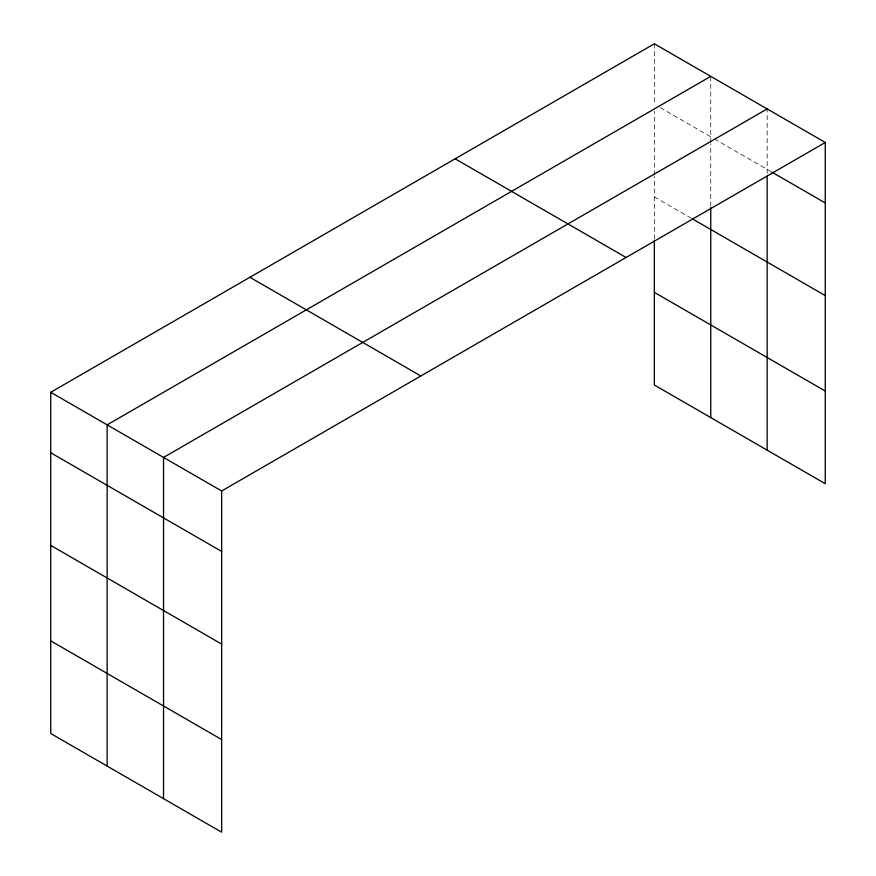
<?xml version="1.0" encoding="UTF-8"?>
<svg xmlns="http://www.w3.org/2000/svg" width="876" height="876" viewBox="0 0 876 876"><rect width="100%" height="100%" fill="white"/><g stroke="black" fill="none" stroke-linecap="round" stroke-linejoin="round"><path stroke-width="0.66" stroke-dasharray="4.38 3.29" d="M654.35 239.192L654.35 176.481M654.35 175.112L654.35 111.077M710.754 206.32L710.754 143.642M710.754 142.273L710.754 76.365M767.157 173.481L767.157 108.931M660.23 107.66L713.108 138.189M714.279 138.868L770.639 171.4M654.35 196.914L690.781 217.949M654.35 43.8L654.35 104.266"/><path stroke-width="1.31" d="M825.269 142.481L654.35 43.8L50.731 392.295L50.731 733.519L221.65 832.2L221.65 490.976L825.269 142.481L825.269 483.705L654.35 385.024L654.35 240.55M710.754 207.678L710.754 417.589M767.157 176.207L767.157 450.155M710.754 76.365L107.135 424.86L107.135 766.084M767.157 108.931L163.538 457.425L163.538 798.649M771.8 172.079L825.269 202.947M691.952 218.628L825.269 295.595M455.159 158.808L626.077 257.478M654.35 292.376L825.269 391.057M249.923 277.298L420.841 375.968M50.731 392.295L221.65 490.976M50.731 452.761L221.65 551.442M50.731 545.409L221.65 644.09M50.731 640.871L221.65 739.552"/></g></svg>
